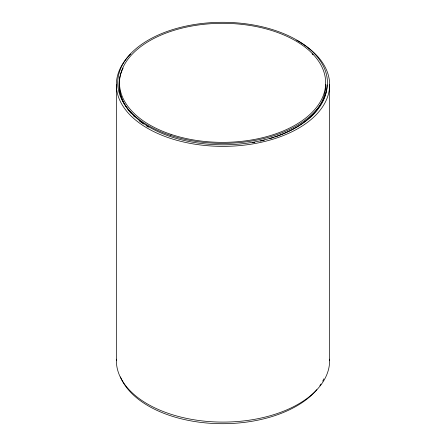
<?xml version="1.0" encoding="UTF-8"?>
<svg xmlns="http://www.w3.org/2000/svg" width="446" height="446" viewBox="0 0 446 446"><rect width="100%" height="100%" fill="white"/><g stroke="black" fill="none" stroke-linecap="round" stroke-linejoin="round"><path stroke-width="0.67" d="M329.644 84.79L329.644 360.524M116.356 84.79L116.356 360.524M325.641 84.406A103.087 59.519 0 0 1 274.803 137.061M273.498 137.496A103.087 59.519 0 0 1 269.668 138.689M264.389 140.15A103.087 59.519 0 0 1 260.33 141.131M254.828 142.28A103.087 59.519 0 0 1 252.743 142.659M148.44 127.099A103.087 59.519 0 0 1 146.595 125.967M143.629 124.016A103.087 59.519 0 0 1 139.174 120.721M134.675 116.835A103.087 59.519 0 0 1 133.304 115.503M131.314 113.418A103.087 59.519 0 0 1 119.517 84.406M323.874 378.827A104.866 60.544 0 0 1 322.709 381.152M321.008 384.045A104.866 60.544 0 0 1 319.866 385.757M316.85 389.676A104.866 60.544 0 0 1 210.858 423.321A104.866 60.544 0 0 1 120.459 376.92M296.713 40.296A106.644 61.57 0 0 1 305.7 123.665A106.644 61.57 0 0 1 162.483 135.484A106.644 61.57 0 0 1 130.645 54.005M329.616 359.192A106.644 61.57 0 0 1 223 422.094A106.644 61.57 0 0 1 116.384 359.192M326.979 84.79A103.979 60.032 0 0 1 208.399 144.225A103.979 60.032 0 0 1 123.124 68.099M312.133 53.882A103.979 60.032 0 0 1 313.047 54.774M170.149 135.277A104.866 60.544 0 0 0 327.448 82.844A104.866 60.544 0 0 0 170.149 30.412A104.866 60.544 0 0 0 170.149 135.277M171.035 134.385A103.087 59.519 0 0 0 325.669 82.844A103.087 59.519 0 0 0 171.035 31.298A103.087 59.519 0 0 0 171.035 134.385"/></g></svg>
